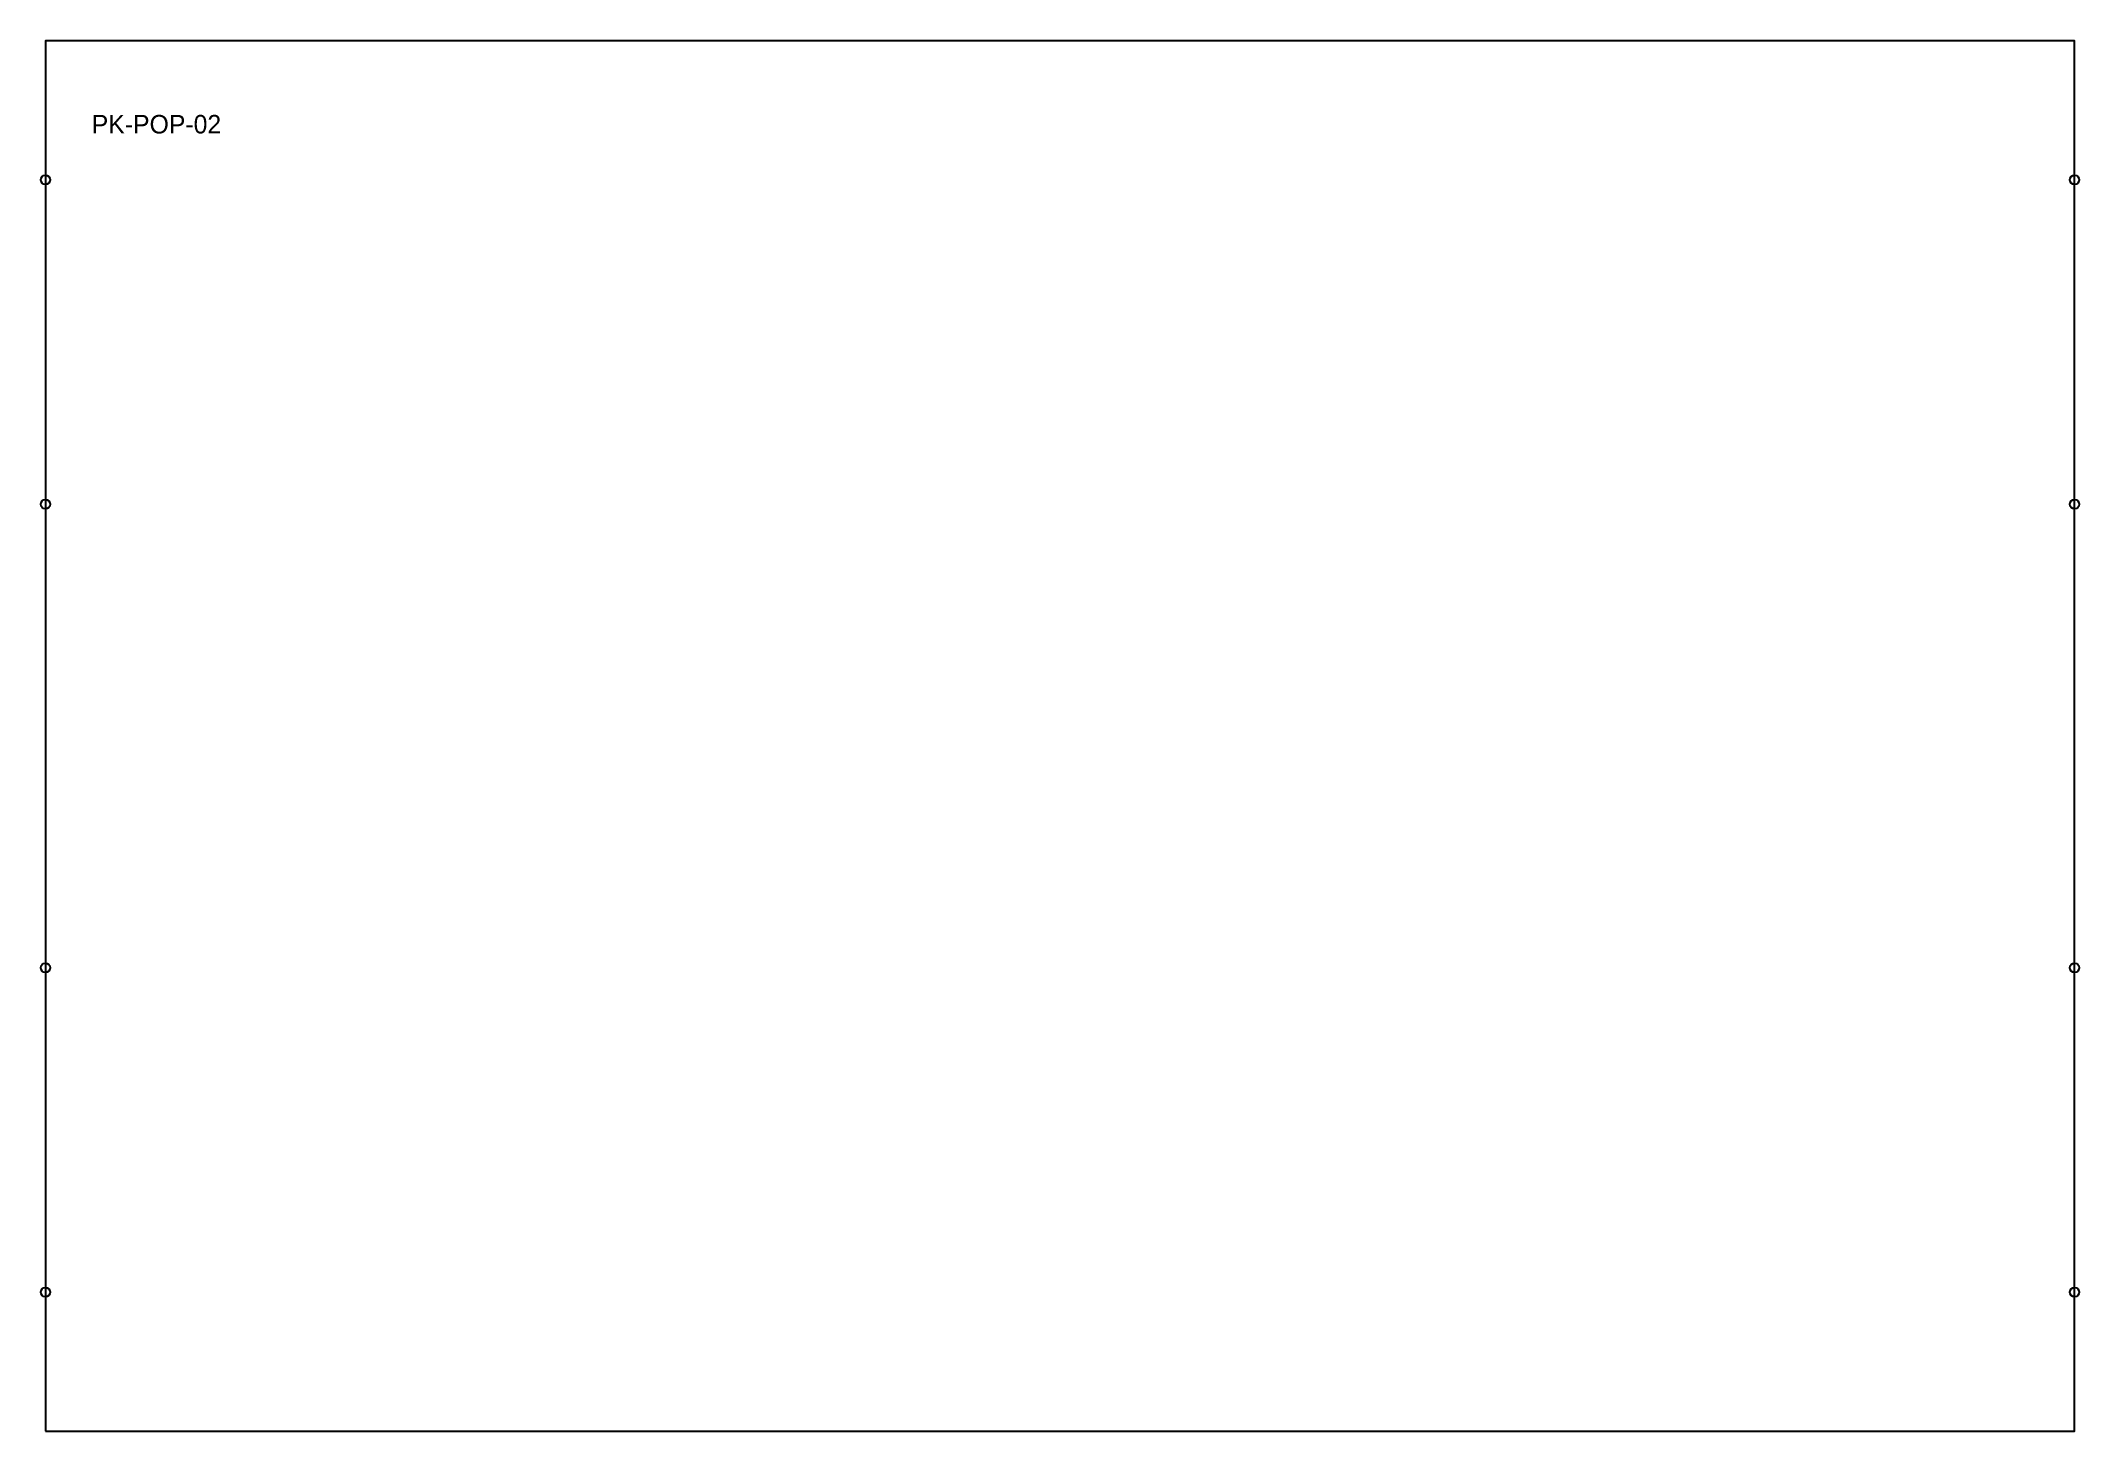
# Model space of a CAD drawing. Header units: millimetres. Extents: x -2 to 878, y 0 to 600.
import ezdxf

# ---------------------------------------------------------------- set-up
doc = ezdxf.new("R2010")
doc.units = ezdxf.units.MM
for name, color, linetype in [('CUT', 1, 'Continuous'), ('DRILL', 5, 'Continuous'), ('TEXT', 8, 'Continuous')]:
    doc.layers.add(name, color=color, linetype=linetype)

msp = doc.modelspace()

# ---------------------------------------------------------------- linework, layer by layer
at = {"layer": 'CUT'}
msp.add_lwpolyline([(0, 0), (876, 0), (876, 600), (0, 600)], close=True, dxfattribs=at)
at = {"layer": 'DRILL'}
for centre in [(0, 540), (876, 540), (0, 400), (876, 400), (0, 200), (876, 200), (0, 60), (876, 60)]:
    msp.add_circle(centre, 2, dxfattribs=at)

# ---------------------------------------------------------------- texts
at = {"layer": 'TEXT'}
msp.add_text('PK-POP-02', height=8, dxfattribs=at).set_placement((20, 560))

doc.saveas('drawing.dxf')
